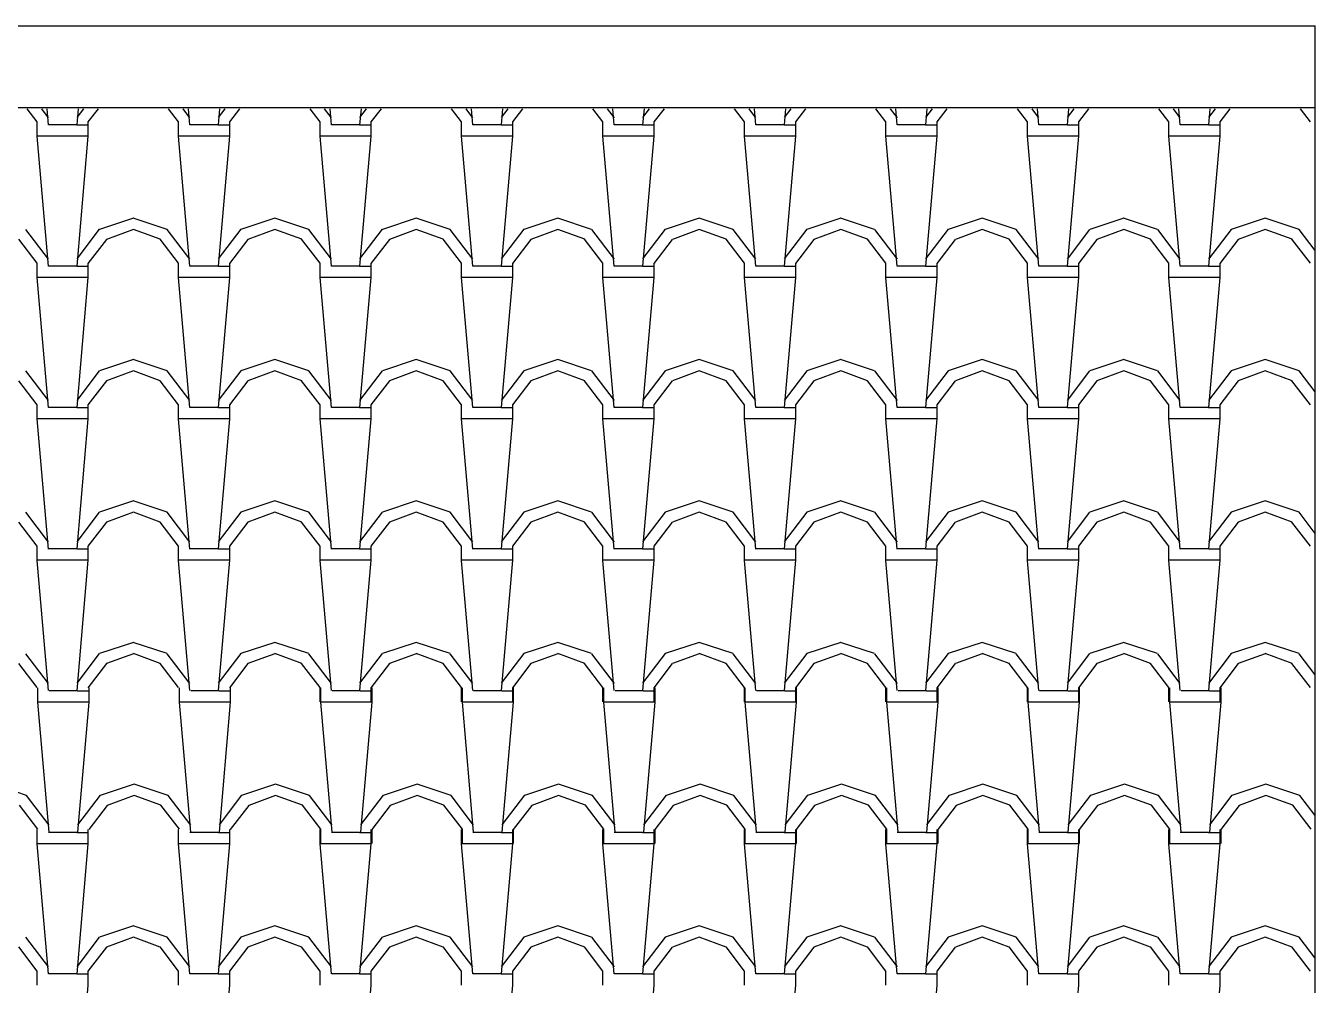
# Model space of a CAD drawing. Extents: x 32549 to 39694, y 7645 to 11950.
# Drawn here: x 34849.4 to 34986.2, y 9009.8 to 9111.5 of the extents above; entities that cross this region are included whole.
import ezdxf

# ---------------------------------------------------------------- set-up
doc = ezdxf.new("R2010")
doc.units = 0
doc.header["$LTSCALE"] = 80
doc.header["$MEASUREMENT"] = 0
doc.layers.add('C3', color=3, linetype='CONTINUOUS')
doc.layers.add('ROOF', color=11, linetype='CONTINUOUS')

msp = doc.modelspace()

# ---------------------------------------------------------------- linework, layer by layer
at = {"layer": 'C3'}
for p, q in [((34171.15, 9111.55), (34986.15, 9111.55)), ((34986.15, 8915.92), (34986.15, 9111.55)), ((34171.15, 9102.88), (34986.15, 9102.88))]:
    msp.add_line(p, q, dxfattribs=at)
at = {"layer": 'ROOF'}
for p, q in [((34850.64, 9101.36), (34849.58, 9102.75)), ((34851.85, 9101.8), (34851.13, 9102.75)), ((34851.84, 9101.05), (34851.7, 9102.75)), ((34855.55, 9102.75), (34854.84, 9101.82)), ((34854.99, 9102.75), (34854.84, 9101.06)), ((34857.11, 9102.75), (34856.04, 9101.35)), ((34865.64, 9101.36), (34864.58, 9102.75)), ((34866.85, 9101.8), (34866.13, 9102.75)), ((34866.84, 9101.05), (34866.7, 9102.75)), ((34870.55, 9102.75), (34869.84, 9101.82)), ((34869.99, 9102.75), (34869.84, 9101.06)), ((34872.11, 9102.75), (34871.04, 9101.35)), ((34880.64, 9101.36), (34879.58, 9102.75)), ((34881.85, 9101.8), (34881.13, 9102.75)), ((34881.84, 9101.05), (34881.7, 9102.75)), ((34885.55, 9102.75), (34884.84, 9101.82)), ((34884.99, 9102.75), (34884.84, 9101.06)), ((34887.11, 9102.75), (34886.04, 9101.35)), ((34895.64, 9101.36), (34894.58, 9102.75)), ((34896.85, 9101.8), (34896.13, 9102.75)), ((34896.84, 9101.05), (34896.7, 9102.75)), ((34900.55, 9102.75), (34899.84, 9101.82)), ((34899.99, 9102.75), (34899.84, 9101.06)), ((34902.11, 9102.75), (34901.04, 9101.35)), ((34910.64, 9101.36), (34909.58, 9102.75)), ((34911.85, 9101.8), (34911.13, 9102.75)), ((34911.84, 9101.05), (34911.7, 9102.75)), ((34915.55, 9102.75), (34914.84, 9101.82)), ((34914.99, 9102.75), (34914.84, 9101.06)), ((34917.11, 9102.75), (34916.04, 9101.35)), ((34925.64, 9101.36), (34924.58, 9102.75)), ((34926.85, 9101.8), (34926.13, 9102.75)), ((34926.84, 9101.05), (34926.7, 9102.75)), ((34930.55, 9102.75), (34929.84, 9101.82)), ((34929.99, 9102.75), (34929.84, 9101.06)), ((34932.11, 9102.75), (34931.04, 9101.35)), ((34940.64, 9101.36), (34939.58, 9102.75)), ((34941.85, 9101.8), (34941.13, 9102.75)), ((34941.84, 9101.05), (34941.7, 9102.75)), ((34945.55, 9102.75), (34944.84, 9101.82)), ((34944.99, 9102.75), (34944.84, 9101.06)), ((34947.11, 9102.75), (34946.04, 9101.35)), ((34955.64, 9101.36), (34954.58, 9102.75)), ((34956.85, 9101.8), (34956.13, 9102.75)), ((34956.84, 9101.05), (34956.7, 9102.75)), ((34960.55, 9102.75), (34959.84, 9101.82)), ((34959.99, 9102.75), (34959.84, 9101.06)), ((34962.11, 9102.75), (34961.04, 9101.35)), ((34970.64, 9101.36), (34969.58, 9102.75)), ((34971.85, 9101.8), (34971.13, 9102.75)), ((34971.84, 9101.05), (34971.7, 9102.75)), ((34975.55, 9102.75), (34974.84, 9101.81)), ((34974.99, 9102.75), (34974.84, 9101.06)), ((34977.11, 9102.75), (34976.04, 9101.35)), ((34985.64, 9101.36), (34984.58, 9102.75)), ((34850.64, 9099.86), (34850.64, 9101.36)), ((34854.84, 9101.06), (34851.84, 9101.06)), ((34854.84, 9101.06), (34856.04, 9101.06)), ((34856.04, 9101.36), (34856.04, 9099.86)), ((34865.64, 9099.86), (34865.64, 9101.36)), ((34869.84, 9101.06), (34866.84, 9101.06)), ((34869.84, 9101.06), (34871.04, 9101.06)), ((34871.04, 9101.36), (34871.04, 9099.86)), ((34880.64, 9099.86), (34880.64, 9101.36)), ((34884.84, 9101.06), (34881.84, 9101.06)), ((34884.84, 9101.06), (34886.04, 9101.06)), ((34886.04, 9101.36), (34886.04, 9099.86)), ((34895.64, 9099.86), (34895.64, 9101.36)), ((34899.84, 9101.06), (34896.84, 9101.06)), ((34899.84, 9101.06), (34901.04, 9101.06)), ((34901.04, 9101.36), (34901.04, 9099.86)), ((34910.64, 9099.86), (34910.64, 9101.36)), ((34914.84, 9101.06), (34911.84, 9101.06)), ((34914.84, 9101.06), (34916.04, 9101.06)), ((34916.04, 9101.36), (34916.04, 9099.86)), ((34925.64, 9099.86), (34925.64, 9101.36)), ((34929.84, 9101.06), (34926.84, 9101.06)), ((34929.84, 9101.06), (34931.04, 9101.06)), ((34931.04, 9101.36), (34931.04, 9099.86)), ((34940.64, 9099.86), (34940.64, 9101.36)), ((34944.84, 9101.06), (34941.84, 9101.06)), ((34944.84, 9101.06), (34946.04, 9101.06)), ((34946.04, 9101.36), (34946.04, 9099.86)), ((34955.64, 9099.86), (34955.64, 9101.36)), ((34959.84, 9101.06), (34956.84, 9101.06)), ((34959.84, 9101.06), (34961.04, 9101.06)), ((34961.04, 9101.36), (34961.04, 9099.86)), ((34970.64, 9099.86), (34970.64, 9101.36)), ((34974.84, 9101.06), (34971.84, 9101.06)), ((34974.84, 9101.06), (34976.04, 9101.06)), ((34976.04, 9101.36), (34976.04, 9099.86)), ((34854.84, 9099.86), (34850.64, 9099.86)), ((34851.84, 9086.05), (34850.64, 9099.85)), ((34856.04, 9099.86), (34854.84, 9099.86)), ((34856.04, 9099.86), (34854.84, 9086.06)), ((34869.84, 9099.86), (34865.64, 9099.86)), ((34866.84, 9086.05), (34865.64, 9099.85)), ((34871.04, 9099.86), (34869.84, 9099.86)), ((34871.04, 9099.86), (34869.84, 9086.06)), ((34884.84, 9099.86), (34880.64, 9099.86)), ((34881.84, 9086.05), (34880.64, 9099.85)), ((34886.04, 9099.86), (34884.84, 9099.86)), ((34886.04, 9099.86), (34884.84, 9086.06)), ((34899.84, 9099.86), (34895.64, 9099.86)), ((34896.84, 9086.05), (34895.64, 9099.85)), ((34901.04, 9099.86), (34899.84, 9099.86)), ((34901.04, 9099.86), (34899.84, 9086.06)), ((34914.84, 9099.86), (34910.64, 9099.86)), ((34911.84, 9086.05), (34910.64, 9099.85)), ((34916.04, 9099.86), (34914.84, 9099.86)), ((34916.04, 9099.86), (34914.84, 9086.06)), ((34929.84, 9099.86), (34925.64, 9099.86)), ((34926.84, 9086.05), (34925.64, 9099.85)), ((34931.04, 9099.86), (34929.84, 9099.86)), ((34931.04, 9099.86), (34929.84, 9086.06)), ((34944.84, 9099.86), (34940.64, 9099.86)), ((34941.84, 9086.05), (34940.64, 9099.85)), ((34946.04, 9099.86), (34944.84, 9099.86)), ((34946.04, 9099.86), (34944.84, 9086.06)), ((34959.84, 9099.86), (34955.64, 9099.86)), ((34956.84, 9086.05), (34955.64, 9099.85)), ((34961.04, 9099.86), (34959.84, 9099.86)), ((34961.04, 9099.86), (34959.84, 9086.06)), ((34974.84, 9099.86), (34970.64, 9099.86)), ((34971.84, 9086.05), (34970.64, 9099.85)), ((34976.04, 9099.86), (34974.84, 9099.86)), ((34976.04, 9099.86), (34974.84, 9086.06)), ((34860.85, 9091.16), (34857.25, 9089.96)), ((34864.44, 9089.96), (34860.84, 9091.16)), ((34875.85, 9091.16), (34872.25, 9089.96)), ((34879.44, 9089.96), (34875.84, 9091.16)), ((34890.85, 9091.16), (34887.25, 9089.96)), ((34894.44, 9089.96), (34890.84, 9091.16)), ((34905.85, 9091.16), (34902.25, 9089.96)), ((34909.44, 9089.96), (34905.84, 9091.16)), ((34920.85, 9091.16), (34917.25, 9089.96)), ((34924.44, 9089.96), (34920.84, 9091.16)), ((34935.85, 9091.16), (34932.25, 9089.96)), ((34939.44, 9089.96), (34935.84, 9091.16)), ((34950.85, 9091.16), (34947.25, 9089.96)), ((34954.44, 9089.96), (34950.84, 9091.16)), ((34965.85, 9091.16), (34962.25, 9089.96)), ((34969.44, 9089.96), (34965.84, 9091.16)), ((34980.85, 9091.16), (34977.25, 9089.96)), ((34984.44, 9089.96), (34980.84, 9091.16)), ((34851.85, 9086.8), (34849.45, 9089.95)), ((34857.24, 9089.97), (34854.84, 9086.82)), ((34860.85, 9089.95), (34858, 9088.9)), ((34863.7, 9088.91), (34860.85, 9089.96)), ((34866.85, 9086.8), (34864.45, 9089.95)), ((34872.24, 9089.97), (34869.84, 9086.82)), ((34875.85, 9089.95), (34873, 9088.9)), ((34878.7, 9088.91), (34875.85, 9089.96)), ((34881.85, 9086.8), (34879.45, 9089.95)), ((34887.24, 9089.97), (34884.84, 9086.82)), ((34890.85, 9089.95), (34888, 9088.9)), ((34893.7, 9088.91), (34890.85, 9089.96)), ((34896.85, 9086.8), (34894.45, 9089.95)), ((34902.24, 9089.97), (34899.84, 9086.82)), ((34905.85, 9089.95), (34903, 9088.9)), ((34908.7, 9088.91), (34905.85, 9089.96)), ((34911.85, 9086.8), (34909.45, 9089.95)), ((34917.24, 9089.97), (34914.84, 9086.82)), ((34920.85, 9089.95), (34918, 9088.9)), ((34923.7, 9088.91), (34920.85, 9089.96)), ((34926.85, 9086.8), (34924.45, 9089.95)), ((34932.24, 9089.97), (34929.84, 9086.82)), ((34935.85, 9089.95), (34933, 9088.9)), ((34938.7, 9088.91), (34935.85, 9089.96)), ((34941.85, 9086.8), (34939.45, 9089.95)), ((34947.24, 9089.97), (34944.84, 9086.82)), ((34950.85, 9089.95), (34948, 9088.9)), ((34953.7, 9088.91), (34950.85, 9089.96)), ((34956.85, 9086.8), (34954.45, 9089.95)), ((34962.24, 9089.96), (34959.84, 9086.81)), ((34965.85, 9089.95), (34963, 9088.9)), ((34968.7, 9088.91), (34965.85, 9089.96)), ((34971.85, 9086.8), (34969.45, 9089.95)), ((34977.24, 9089.96), (34974.84, 9086.81)), ((34980.85, 9089.95), (34978, 9088.9)), ((34983.7, 9088.91), (34980.85, 9089.96)), ((34986.15, 9087.71), (34984.45, 9089.95)), ((34850.64, 9086.36), (34848.69, 9088.91)), ((34857.99, 9088.9), (34856.04, 9086.35)), ((34865.64, 9086.36), (34863.69, 9088.91)), ((34872.99, 9088.9), (34871.04, 9086.35)), ((34880.64, 9086.36), (34878.69, 9088.91)), ((34887.99, 9088.9), (34886.04, 9086.35)), ((34895.64, 9086.36), (34893.69, 9088.91)), ((34902.99, 9088.9), (34901.04, 9086.35)), ((34910.64, 9086.36), (34908.69, 9088.91)), ((34917.99, 9088.9), (34916.04, 9086.35)), ((34925.64, 9086.36), (34923.69, 9088.91)), ((34932.99, 9088.9), (34931.04, 9086.35)), ((34940.64, 9086.36), (34938.69, 9088.91)), ((34947.99, 9088.9), (34946.04, 9086.35)), ((34955.64, 9086.36), (34953.69, 9088.91)), ((34962.99, 9088.9), (34961.04, 9086.35)), ((34970.64, 9086.36), (34968.69, 9088.91)), ((34977.99, 9088.9), (34976.04, 9086.35)), ((34985.64, 9086.36), (34983.69, 9088.91)), ((34850.64, 9084.86), (34850.64, 9086.36)), ((34854.84, 9086.06), (34851.84, 9086.06)), ((34854.84, 9086.06), (34856.04, 9086.06)), ((34856.04, 9086.36), (34856.04, 9084.86)), ((34865.64, 9084.86), (34865.64, 9086.36)), ((34869.84, 9086.06), (34866.84, 9086.06)), ((34869.84, 9086.06), (34871.04, 9086.06)), ((34871.04, 9086.36), (34871.04, 9084.86)), ((34880.64, 9084.86), (34880.64, 9086.36)), ((34884.84, 9086.06), (34881.84, 9086.06)), ((34884.84, 9086.06), (34886.04, 9086.06)), ((34886.04, 9086.36), (34886.04, 9084.86)), ((34895.64, 9084.86), (34895.64, 9086.36)), ((34899.84, 9086.06), (34896.84, 9086.06)), ((34899.84, 9086.06), (34901.04, 9086.06)), ((34901.04, 9086.36), (34901.04, 9084.86)), ((34910.64, 9084.86), (34910.64, 9086.36)), ((34914.84, 9086.06), (34911.84, 9086.06)), ((34914.84, 9086.06), (34916.04, 9086.06)), ((34916.04, 9086.36), (34916.04, 9084.86)), ((34925.64, 9084.86), (34925.64, 9086.36)), ((34929.84, 9086.06), (34926.84, 9086.06)), ((34929.84, 9086.06), (34931.04, 9086.06)), ((34931.04, 9086.36), (34931.04, 9084.86)), ((34940.64, 9084.86), (34940.64, 9086.36)), ((34944.84, 9086.06), (34941.84, 9086.06)), ((34944.84, 9086.06), (34946.04, 9086.06)), ((34946.04, 9086.36), (34946.04, 9084.86)), ((34955.64, 9084.86), (34955.64, 9086.36)), ((34959.84, 9086.06), (34956.84, 9086.06)), ((34959.84, 9086.06), (34961.04, 9086.06)), ((34961.04, 9086.36), (34961.04, 9084.86)), ((34970.64, 9084.86), (34970.64, 9086.36)), ((34974.84, 9086.06), (34971.84, 9086.06)), ((34974.84, 9086.06), (34976.04, 9086.06)), ((34976.04, 9086.36), (34976.04, 9084.86)), ((34854.84, 9084.86), (34850.64, 9084.86)), ((34851.84, 9071.05), (34850.64, 9084.85)), ((34856.04, 9084.86), (34854.84, 9084.86)), ((34856.04, 9084.86), (34854.84, 9071.06)), ((34869.84, 9084.86), (34865.64, 9084.86)), ((34866.84, 9071.05), (34865.64, 9084.85)), ((34871.04, 9084.86), (34869.84, 9084.86)), ((34871.04, 9084.86), (34869.84, 9071.06)), ((34884.84, 9084.86), (34880.64, 9084.86)), ((34881.84, 9071.05), (34880.64, 9084.85)), ((34886.04, 9084.86), (34884.84, 9084.86)), ((34886.04, 9084.86), (34884.84, 9071.06)), ((34899.84, 9084.86), (34895.64, 9084.86)), ((34896.84, 9071.05), (34895.64, 9084.85)), ((34901.04, 9084.86), (34899.84, 9084.86)), ((34901.04, 9084.86), (34899.84, 9071.06)), ((34914.84, 9084.86), (34910.64, 9084.86)), ((34911.84, 9071.05), (34910.64, 9084.85)), ((34916.04, 9084.86), (34914.84, 9084.86)), ((34916.04, 9084.86), (34914.84, 9071.06)), ((34929.84, 9084.86), (34925.64, 9084.86)), ((34926.84, 9071.05), (34925.64, 9084.85)), ((34931.04, 9084.86), (34929.84, 9084.86)), ((34931.04, 9084.86), (34929.84, 9071.06)), ((34944.84, 9084.86), (34940.64, 9084.86)), ((34941.84, 9071.05), (34940.64, 9084.85)), ((34946.04, 9084.86), (34944.84, 9084.86)), ((34946.04, 9084.86), (34944.84, 9071.06)), ((34959.84, 9084.86), (34955.64, 9084.86)), ((34956.84, 9071.05), (34955.64, 9084.85)), ((34961.04, 9084.86), (34959.84, 9084.86)), ((34961.04, 9084.86), (34959.84, 9071.06)), ((34974.84, 9084.86), (34970.64, 9084.86)), ((34971.84, 9071.05), (34970.64, 9084.85)), ((34976.04, 9084.86), (34974.84, 9084.86)), ((34976.04, 9084.86), (34974.84, 9071.06)), ((34860.85, 9076.16), (34857.25, 9074.96)), ((34864.44, 9074.96), (34860.84, 9076.16)), ((34875.85, 9076.16), (34872.25, 9074.96)), ((34879.44, 9074.96), (34875.84, 9076.16)), ((34890.85, 9076.16), (34887.25, 9074.96)), ((34894.44, 9074.96), (34890.84, 9076.16)), ((34905.85, 9076.16), (34902.25, 9074.96)), ((34909.44, 9074.96), (34905.84, 9076.16)), ((34920.85, 9076.16), (34917.25, 9074.96)), ((34924.44, 9074.96), (34920.84, 9076.16)), ((34935.85, 9076.16), (34932.25, 9074.96)), ((34939.44, 9074.96), (34935.84, 9076.16)), ((34950.85, 9076.16), (34947.25, 9074.96)), ((34954.44, 9074.96), (34950.84, 9076.16)), ((34965.85, 9076.16), (34962.25, 9074.96)), ((34969.44, 9074.96), (34965.84, 9076.16)), ((34980.85, 9076.16), (34977.25, 9074.96)), ((34984.44, 9074.96), (34980.84, 9076.16)), ((34851.85, 9071.8), (34849.45, 9074.95)), ((34857.24, 9074.97), (34854.84, 9071.82)), ((34860.85, 9074.95), (34858, 9073.9)), ((34863.7, 9073.91), (34860.85, 9074.96)), ((34866.85, 9071.8), (34864.45, 9074.95)), ((34872.24, 9074.97), (34869.84, 9071.82)), ((34875.85, 9074.95), (34873, 9073.9)), ((34878.7, 9073.91), (34875.85, 9074.96)), ((34881.85, 9071.8), (34879.45, 9074.95)), ((34887.24, 9074.97), (34884.84, 9071.82)), ((34890.85, 9074.95), (34888, 9073.9)), ((34893.7, 9073.91), (34890.85, 9074.96)), ((34896.85, 9071.8), (34894.45, 9074.95)), ((34902.24, 9074.97), (34899.84, 9071.82)), ((34905.85, 9074.95), (34903, 9073.9)), ((34908.7, 9073.91), (34905.85, 9074.96)), ((34911.85, 9071.8), (34909.45, 9074.95)), ((34917.24, 9074.97), (34914.84, 9071.82)), ((34920.85, 9074.95), (34918, 9073.9)), ((34923.7, 9073.91), (34920.85, 9074.96)), ((34926.85, 9071.8), (34924.45, 9074.95)), ((34932.24, 9074.97), (34929.84, 9071.82)), ((34935.85, 9074.95), (34933, 9073.9)), ((34938.7, 9073.91), (34935.85, 9074.96)), ((34941.85, 9071.8), (34939.45, 9074.95)), ((34947.24, 9074.96), (34944.84, 9071.81)), ((34950.85, 9074.95), (34948, 9073.9)), ((34953.7, 9073.91), (34950.85, 9074.96)), ((34956.85, 9071.8), (34954.45, 9074.95)), ((34962.24, 9074.96), (34959.84, 9071.81)), ((34965.85, 9074.95), (34963, 9073.9)), ((34968.7, 9073.91), (34965.85, 9074.96)), ((34971.85, 9071.8), (34969.45, 9074.95)), ((34977.24, 9074.96), (34974.84, 9071.81)), ((34980.85, 9074.95), (34978, 9073.9)), ((34983.7, 9073.91), (34980.85, 9074.96)), ((34986.15, 9072.71), (34984.45, 9074.95)), ((34850.64, 9071.36), (34848.69, 9073.91)), ((34857.99, 9073.9), (34856.04, 9071.35)), ((34865.64, 9071.36), (34863.69, 9073.91)), ((34872.99, 9073.9), (34871.04, 9071.35)), ((34880.64, 9071.36), (34878.69, 9073.91)), ((34887.99, 9073.9), (34886.04, 9071.35)), ((34895.64, 9071.36), (34893.69, 9073.91)), ((34902.99, 9073.9), (34901.04, 9071.35)), ((34910.64, 9071.36), (34908.69, 9073.91)), ((34917.99, 9073.9), (34916.04, 9071.35)), ((34925.64, 9071.36), (34923.69, 9073.91)), ((34932.99, 9073.9), (34931.04, 9071.35)), ((34940.64, 9071.36), (34938.69, 9073.91)), ((34947.99, 9073.9), (34946.04, 9071.35)), ((34955.64, 9071.36), (34953.69, 9073.91)), ((34962.99, 9073.9), (34961.04, 9071.35)), ((34970.64, 9071.36), (34968.69, 9073.91)), ((34977.99, 9073.9), (34976.04, 9071.35)), ((34985.64, 9071.36), (34983.69, 9073.91)), ((34850.64, 9069.86), (34850.64, 9071.36)), ((34854.84, 9071.06), (34851.84, 9071.06)), ((34854.84, 9071.06), (34856.04, 9071.06)), ((34856.04, 9071.36), (34856.04, 9069.86)), ((34865.64, 9069.86), (34865.64, 9071.36)), ((34869.84, 9071.06), (34866.84, 9071.06)), ((34869.84, 9071.06), (34871.04, 9071.06)), ((34871.04, 9071.36), (34871.04, 9069.86)), ((34880.64, 9069.86), (34880.64, 9071.36)), ((34880.64, 9069.86), (34880.64, 9071.36)), ((34884.84, 9071.06), (34881.84, 9071.06)), ((34884.84, 9071.06), (34886.04, 9071.06)), ((34886.04, 9071.36), (34886.04, 9069.86)), ((34886.04, 9071.36), (34886.04, 9069.86)), ((34895.64, 9069.86), (34895.64, 9071.36)), ((34895.64, 9069.86), (34895.64, 9071.36)), ((34899.84, 9071.06), (34896.84, 9071.06)), ((34899.84, 9071.06), (34901.04, 9071.06)), ((34901.04, 9071.36), (34901.04, 9069.86)), ((34901.04, 9071.36), (34901.04, 9069.86)), ((34910.64, 9069.86), (34910.64, 9071.36)), ((34910.64, 9069.86), (34910.64, 9071.36)), ((34914.84, 9071.06), (34911.84, 9071.06)), ((34914.84, 9071.06), (34916.04, 9071.06)), ((34916.04, 9071.36), (34916.04, 9069.86)), ((34916.04, 9071.36), (34916.04, 9069.86)), ((34925.64, 9069.86), (34925.64, 9071.36)), ((34925.64, 9069.86), (34925.64, 9071.36)), ((34929.84, 9071.06), (34926.84, 9071.06)), ((34929.84, 9071.06), (34931.04, 9071.06)), ((34931.04, 9071.36), (34931.04, 9069.86)), ((34931.04, 9071.36), (34931.04, 9069.86)), ((34940.64, 9069.86), (34940.64, 9071.36)), ((34940.64, 9069.86), (34940.64, 9071.36)), ((34944.84, 9071.06), (34941.84, 9071.06)), ((34944.84, 9071.06), (34946.04, 9071.06)), ((34946.04, 9071.36), (34946.04, 9069.86)), ((34946.04, 9071.36), (34946.04, 9069.86)), ((34955.64, 9069.86), (34955.64, 9071.36)), ((34955.64, 9069.86), (34955.64, 9071.36)), ((34959.84, 9071.06), (34956.84, 9071.06)), ((34959.84, 9071.06), (34961.04, 9071.06)), ((34961.04, 9071.36), (34961.04, 9069.86)), ((34961.04, 9071.36), (34961.04, 9069.86)), ((34970.64, 9069.86), (34970.64, 9071.36)), ((34970.64, 9069.86), (34970.64, 9071.36)), ((34974.84, 9071.06), (34971.84, 9071.06)), ((34974.84, 9071.06), (34976.04, 9071.06)), ((34976.04, 9071.36), (34976.04, 9069.86)), ((34976.04, 9071.36), (34976.04, 9069.86)), ((34854.84, 9069.86), (34850.64, 9069.86)), ((34851.84, 9056.05), (34850.64, 9069.85)), ((34856.04, 9069.86), (34854.84, 9056.06)), ((34856.04, 9069.86), (34854.84, 9069.86)), ((34869.84, 9069.86), (34865.64, 9069.86)), ((34866.84, 9056.05), (34865.64, 9069.85)), ((34871.04, 9069.86), (34869.84, 9056.06)), ((34871.04, 9069.86), (34869.84, 9069.86)), ((34884.84, 9069.86), (34880.64, 9069.86)), ((34881.84, 9056.05), (34880.64, 9069.85)), ((34886.04, 9069.86), (34884.84, 9056.06)), ((34886.04, 9069.86), (34884.84, 9069.86)), ((34899.84, 9069.86), (34895.64, 9069.86)), ((34896.84, 9056.05), (34895.64, 9069.85)), ((34901.04, 9069.86), (34899.84, 9056.06)), ((34901.04, 9069.86), (34899.84, 9069.86)), ((34914.84, 9069.86), (34910.64, 9069.86)), ((34911.84, 9056.05), (34910.64, 9069.85)), ((34916.04, 9069.86), (34914.84, 9056.06)), ((34916.04, 9069.86), (34914.84, 9069.86)), ((34929.84, 9069.86), (34925.64, 9069.86)), ((34926.84, 9056.05), (34925.64, 9069.85)), ((34931.04, 9069.86), (34929.84, 9056.06)), ((34931.04, 9069.86), (34929.84, 9069.86)), ((34944.84, 9069.86), (34940.64, 9069.86)), ((34941.84, 9056.05), (34940.64, 9069.85)), ((34946.04, 9069.86), (34944.84, 9056.06)), ((34946.04, 9069.86), (34944.84, 9069.86)), ((34959.84, 9069.86), (34955.64, 9069.86)), ((34956.84, 9056.05), (34955.64, 9069.85)), ((34961.04, 9069.86), (34959.84, 9056.06)), ((34961.04, 9069.86), (34959.84, 9069.86)), ((34974.84, 9069.86), (34970.64, 9069.86)), ((34971.84, 9056.05), (34970.64, 9069.85)), ((34976.04, 9069.86), (34974.84, 9056.06)), ((34976.04, 9069.86), (34974.84, 9069.86)), ((34860.85, 9061.16), (34857.25, 9059.96)), ((34864.44, 9059.96), (34860.84, 9061.16)), ((34875.85, 9061.16), (34872.25, 9059.96)), ((34879.44, 9059.96), (34875.84, 9061.16)), ((34890.85, 9061.16), (34887.25, 9059.96)), ((34894.44, 9059.96), (34890.84, 9061.16)), ((34905.85, 9061.16), (34902.25, 9059.96)), ((34909.44, 9059.96), (34905.84, 9061.16)), ((34920.85, 9061.16), (34917.25, 9059.96)), ((34924.44, 9059.96), (34920.84, 9061.16)), ((34935.85, 9061.16), (34932.25, 9059.96)), ((34939.44, 9059.96), (34935.84, 9061.16)), ((34950.85, 9061.16), (34947.25, 9059.96)), ((34954.44, 9059.96), (34950.84, 9061.16)), ((34965.85, 9061.16), (34962.25, 9059.96)), ((34969.44, 9059.96), (34965.84, 9061.16)), ((34980.85, 9061.16), (34977.25, 9059.96)), ((34984.44, 9059.96), (34980.84, 9061.16)), ((34851.85, 9056.8), (34849.45, 9059.95)), ((34857.24, 9059.97), (34854.84, 9056.82)), ((34860.85, 9059.95), (34858, 9058.9)), ((34863.7, 9058.91), (34860.85, 9059.96)), ((34866.85, 9056.8), (34864.45, 9059.95)), ((34872.24, 9059.97), (34869.84, 9056.82)), ((34875.85, 9059.95), (34873, 9058.9)), ((34878.7, 9058.91), (34875.85, 9059.96)), ((34881.85, 9056.8), (34879.45, 9059.95)), ((34887.24, 9059.97), (34884.84, 9056.82)), ((34890.85, 9059.95), (34888, 9058.9)), ((34893.7, 9058.91), (34890.85, 9059.96)), ((34896.85, 9056.8), (34894.45, 9059.95)), ((34902.24, 9059.97), (34899.84, 9056.82)), ((34905.85, 9059.95), (34903, 9058.9)), ((34908.7, 9058.91), (34905.85, 9059.96)), ((34911.85, 9056.8), (34909.45, 9059.95)), ((34917.24, 9059.97), (34914.84, 9056.82)), ((34920.85, 9059.95), (34918, 9058.9)), ((34923.7, 9058.91), (34920.85, 9059.96)), ((34926.85, 9056.8), (34924.45, 9059.95)), ((34932.24, 9059.97), (34929.84, 9056.82)), ((34935.85, 9059.95), (34933, 9058.9)), ((34938.7, 9058.91), (34935.85, 9059.96)), ((34941.85, 9056.8), (34939.45, 9059.95)), ((34947.24, 9059.97), (34944.84, 9056.82)), ((34950.85, 9059.95), (34948, 9058.9)), ((34953.7, 9058.91), (34950.85, 9059.96)), ((34956.85, 9056.8), (34954.45, 9059.95)), ((34962.24, 9059.97), (34959.84, 9056.82)), ((34965.85, 9059.95), (34963, 9058.9)), ((34968.7, 9058.91), (34965.85, 9059.96)), ((34971.85, 9056.8), (34969.45, 9059.95)), ((34977.24, 9059.97), (34974.84, 9056.82)), ((34980.85, 9059.95), (34978, 9058.9)), ((34983.7, 9058.91), (34980.85, 9059.96)), ((34986.15, 9057.71), (34984.45, 9059.95)), ((34850.64, 9056.36), (34848.69, 9058.91)), ((34857.99, 9058.9), (34856.04, 9056.35)), ((34865.64, 9056.36), (34863.69, 9058.91)), ((34872.99, 9058.9), (34871.04, 9056.35)), ((34880.64, 9056.36), (34878.69, 9058.91)), ((34887.99, 9058.9), (34886.04, 9056.35)), ((34895.64, 9056.36), (34893.69, 9058.91)), ((34902.99, 9058.9), (34901.04, 9056.35)), ((34910.64, 9056.36), (34908.69, 9058.91)), ((34917.99, 9058.9), (34916.04, 9056.35)), ((34925.64, 9056.36), (34923.69, 9058.91)), ((34932.99, 9058.9), (34931.04, 9056.35)), ((34940.64, 9056.36), (34938.69, 9058.91)), ((34947.99, 9058.9), (34946.04, 9056.35)), ((34955.64, 9056.36), (34953.69, 9058.91)), ((34962.99, 9058.9), (34961.04, 9056.35)), ((34970.64, 9056.36), (34968.69, 9058.91)), ((34977.99, 9058.9), (34976.04, 9056.35)), ((34985.64, 9056.36), (34983.69, 9058.91)), ((34850.64, 9054.86), (34850.64, 9056.36)), ((34854.84, 9056.06), (34851.84, 9056.06)), ((34854.84, 9056.06), (34856.04, 9056.06)), ((34856.04, 9056.36), (34856.04, 9054.86)), ((34865.64, 9054.86), (34865.64, 9056.36)), ((34869.84, 9056.06), (34866.84, 9056.06)), ((34869.84, 9056.06), (34871.04, 9056.06)), ((34871.04, 9056.36), (34871.04, 9054.86)), ((34880.64, 9054.86), (34880.64, 9056.36)), ((34884.84, 9056.06), (34881.84, 9056.06)), ((34884.84, 9056.06), (34886.04, 9056.06)), ((34886.04, 9056.36), (34886.04, 9054.86)), ((34895.64, 9054.86), (34895.64, 9056.36)), ((34899.84, 9056.06), (34896.84, 9056.06)), ((34899.84, 9056.06), (34901.04, 9056.06)), ((34901.04, 9056.36), (34901.04, 9054.86)), ((34910.64, 9054.86), (34910.64, 9056.36)), ((34914.84, 9056.06), (34911.84, 9056.06)), ((34914.84, 9056.06), (34916.04, 9056.06)), ((34916.04, 9056.36), (34916.04, 9054.86)), ((34925.64, 9054.86), (34925.64, 9056.36)), ((34929.84, 9056.06), (34926.84, 9056.06)), ((34929.84, 9056.06), (34931.04, 9056.06)), ((34931.04, 9056.36), (34931.04, 9054.86)), ((34940.64, 9054.86), (34940.64, 9056.36)), ((34944.84, 9056.06), (34941.84, 9056.06)), ((34944.84, 9056.06), (34946.04, 9056.06)), ((34946.04, 9056.36), (34946.04, 9054.86)), ((34955.64, 9054.86), (34955.64, 9056.36)), ((34959.84, 9056.06), (34956.84, 9056.06)), ((34959.84, 9056.06), (34961.04, 9056.06)), ((34961.04, 9056.36), (34961.04, 9054.86)), ((34970.64, 9054.86), (34970.64, 9056.36)), ((34974.84, 9056.06), (34971.84, 9056.06)), ((34974.84, 9056.06), (34976.04, 9056.06)), ((34976.04, 9056.36), (34976.04, 9054.86)), ((34854.84, 9054.86), (34850.64, 9054.86)), ((34851.84, 9041.05), (34850.64, 9054.85)), ((34856.04, 9054.86), (34854.84, 9054.86)), ((34856.04, 9054.86), (34854.84, 9041.06)), ((34869.84, 9054.86), (34865.64, 9054.86)), ((34866.84, 9041.05), (34865.64, 9054.85)), ((34871.04, 9054.86), (34869.84, 9054.86)), ((34871.04, 9054.86), (34869.84, 9041.06)), ((34884.84, 9054.86), (34880.64, 9054.86)), ((34881.84, 9041.05), (34880.64, 9054.85)), ((34886.04, 9054.86), (34884.84, 9054.86)), ((34886.04, 9054.86), (34884.84, 9041.06)), ((34899.84, 9054.86), (34895.64, 9054.86)), ((34896.84, 9041.05), (34895.64, 9054.85)), ((34901.04, 9054.86), (34899.84, 9054.86)), ((34901.04, 9054.86), (34899.84, 9041.06)), ((34914.84, 9054.86), (34910.64, 9054.86)), ((34911.84, 9041.05), (34910.64, 9054.85)), ((34916.04, 9054.86), (34914.84, 9054.86)), ((34916.04, 9054.86), (34914.84, 9041.06)), ((34929.84, 9054.86), (34925.64, 9054.86)), ((34926.84, 9041.05), (34925.64, 9054.85)), ((34931.04, 9054.86), (34929.84, 9054.86)), ((34931.04, 9054.86), (34929.84, 9041.06)), ((34944.84, 9054.86), (34940.64, 9054.86)), ((34941.84, 9041.05), (34940.64, 9054.85)), ((34946.04, 9054.86), (34944.84, 9054.86)), ((34946.04, 9054.86), (34944.84, 9041.06)), ((34959.84, 9054.86), (34955.64, 9054.86)), ((34956.84, 9041.05), (34955.64, 9054.85)), ((34961.04, 9054.86), (34959.84, 9054.86)), ((34961.04, 9054.86), (34959.84, 9041.06)), ((34974.84, 9054.86), (34970.64, 9054.86)), ((34971.84, 9041.05), (34970.64, 9054.85)), ((34976.04, 9054.86), (34974.84, 9054.86)), ((34976.04, 9054.86), (34974.84, 9041.06)), ((34860.85, 9046.16), (34857.25, 9044.96)), ((34864.44, 9044.96), (34860.84, 9046.16)), ((34875.85, 9046.16), (34872.25, 9044.96)), ((34879.44, 9044.96), (34875.84, 9046.16)), ((34890.85, 9046.16), (34887.25, 9044.96)), ((34894.44, 9044.96), (34890.84, 9046.16)), ((34905.85, 9046.16), (34902.25, 9044.96)), ((34909.44, 9044.96), (34905.84, 9046.16)), ((34920.85, 9046.16), (34917.25, 9044.96)), ((34924.44, 9044.96), (34920.84, 9046.16)), ((34935.85, 9046.16), (34932.25, 9044.96)), ((34939.44, 9044.96), (34935.84, 9046.16)), ((34950.85, 9046.16), (34947.25, 9044.96)), ((34954.44, 9044.96), (34950.84, 9046.16)), ((34965.85, 9046.16), (34962.25, 9044.96)), ((34969.44, 9044.96), (34965.84, 9046.16)), ((34980.85, 9046.16), (34977.25, 9044.96)), ((34984.44, 9044.96), (34980.84, 9046.16)), ((34851.85, 9041.8), (34849.45, 9044.95)), ((34857.24, 9044.97), (34854.84, 9041.82)), ((34860.85, 9044.95), (34858, 9043.9)), ((34863.7, 9043.91), (34860.85, 9044.96)), ((34866.85, 9041.8), (34864.45, 9044.95)), ((34872.24, 9044.97), (34869.84, 9041.82)), ((34875.85, 9044.95), (34873, 9043.9)), ((34878.7, 9043.91), (34875.85, 9044.96)), ((34881.85, 9041.8), (34879.45, 9044.95)), ((34887.24, 9044.97), (34884.84, 9041.82)), ((34890.85, 9044.95), (34888, 9043.9)), ((34893.7, 9043.91), (34890.85, 9044.96)), ((34896.85, 9041.8), (34894.45, 9044.95)), ((34902.24, 9044.97), (34899.84, 9041.82)), ((34905.85, 9044.95), (34903, 9043.9)), ((34908.7, 9043.91), (34905.85, 9044.96)), ((34911.85, 9041.8), (34909.45, 9044.95)), ((34917.24, 9044.97), (34914.84, 9041.82)), ((34920.85, 9044.95), (34918, 9043.9)), ((34923.7, 9043.91), (34920.85, 9044.96)), ((34926.85, 9041.8), (34924.45, 9044.95)), ((34932.24, 9044.97), (34929.84, 9041.82)), ((34935.85, 9044.95), (34933, 9043.9)), ((34938.7, 9043.91), (34935.85, 9044.96)), ((34941.85, 9041.8), (34939.45, 9044.95)), ((34947.24, 9044.97), (34944.84, 9041.82)), ((34950.85, 9044.95), (34948, 9043.9)), ((34953.7, 9043.91), (34950.85, 9044.96)), ((34956.85, 9041.8), (34954.45, 9044.95)), ((34962.24, 9044.97), (34959.84, 9041.82)), ((34965.85, 9044.95), (34963, 9043.9)), ((34968.7, 9043.91), (34965.85, 9044.96)), ((34971.85, 9041.8), (34969.45, 9044.95)), ((34977.24, 9044.96), (34974.84, 9041.81)), ((34980.85, 9044.95), (34978, 9043.9)), ((34983.7, 9043.91), (34980.85, 9044.96)), ((34986.15, 9042.71), (34984.45, 9044.95)), ((34850.64, 9041.36), (34848.69, 9043.91)), ((34857.99, 9043.9), (34856.04, 9041.35)), ((34865.64, 9041.36), (34863.69, 9043.91)), ((34872.99, 9043.9), (34871.04, 9041.35)), ((34880.64, 9041.36), (34878.69, 9043.91)), ((34887.99, 9043.9), (34886.04, 9041.35)), ((34895.64, 9041.36), (34893.69, 9043.91)), ((34902.99, 9043.9), (34901.04, 9041.35)), ((34910.64, 9041.36), (34908.69, 9043.91)), ((34917.99, 9043.9), (34916.04, 9041.35)), ((34925.64, 9041.36), (34923.69, 9043.91)), ((34932.99, 9043.9), (34931.04, 9041.35)), ((34940.64, 9041.36), (34938.69, 9043.91)), ((34947.99, 9043.9), (34946.04, 9041.35)), ((34955.64, 9041.36), (34953.69, 9043.91)), ((34962.99, 9043.9), (34961.04, 9041.35)), ((34970.64, 9041.36), (34968.69, 9043.91)), ((34977.99, 9043.9), (34976.04, 9041.35)), ((34985.64, 9041.36), (34983.69, 9043.91)), ((34850.73, 9039.83), (34850.73, 9041.33)), ((34854.93, 9041.03), (34851.93, 9041.03)), ((34854.93, 9041.03), (34856.13, 9041.03)), ((34856.13, 9041.33), (34856.13, 9039.83)), ((34865.73, 9039.83), (34865.73, 9041.33)), ((34869.93, 9041.03), (34866.93, 9041.03)), ((34869.93, 9041.03), (34871.13, 9041.03)), ((34871.13, 9041.33), (34871.13, 9039.83)), ((34880.64, 9039.86), (34880.64, 9041.36)), ((34880.73, 9039.83), (34880.73, 9041.33)), ((34884.93, 9041.03), (34881.93, 9041.03)), ((34884.93, 9041.03), (34886.13, 9041.03)), ((34886.04, 9041.36), (34886.04, 9039.86)), ((34886.13, 9041.33), (34886.13, 9039.83)), ((34895.64, 9039.86), (34895.64, 9041.36)), ((34895.73, 9039.83), (34895.73, 9041.33)), ((34899.93, 9041.03), (34896.93, 9041.03)), ((34899.93, 9041.03), (34901.13, 9041.03)), ((34901.04, 9041.36), (34901.04, 9039.86)), ((34901.13, 9041.33), (34901.13, 9039.83)), ((34910.64, 9039.86), (34910.64, 9041.36)), ((34910.73, 9039.83), (34910.73, 9041.33)), ((34914.93, 9041.03), (34911.93, 9041.03)), ((34914.93, 9041.03), (34916.13, 9041.03)), ((34916.04, 9041.36), (34916.04, 9039.86)), ((34916.13, 9041.33), (34916.13, 9039.83)), ((34925.64, 9039.86), (34925.64, 9041.36)), ((34925.73, 9039.83), (34925.73, 9041.33)), ((34929.93, 9041.03), (34926.93, 9041.03)), ((34929.93, 9041.03), (34931.13, 9041.03)), ((34931.04, 9041.36), (34931.04, 9039.86)), ((34931.13, 9041.33), (34931.13, 9039.83)), ((34940.64, 9039.86), (34940.64, 9041.36)), ((34940.73, 9039.83), (34940.73, 9041.33)), ((34944.93, 9041.03), (34941.93, 9041.03)), ((34944.93, 9041.03), (34946.13, 9041.03)), ((34946.04, 9041.36), (34946.04, 9039.86)), ((34946.13, 9041.33), (34946.13, 9039.83)), ((34955.64, 9039.86), (34955.64, 9041.36)), ((34955.73, 9039.83), (34955.73, 9041.33)), ((34959.93, 9041.03), (34956.93, 9041.03)), ((34959.93, 9041.03), (34961.13, 9041.03)), ((34961.04, 9041.36), (34961.04, 9039.86)), ((34961.13, 9041.33), (34961.13, 9039.83)), ((34970.64, 9039.86), (34970.64, 9041.36)), ((34970.73, 9039.83), (34970.73, 9041.33)), ((34974.93, 9041.03), (34971.93, 9041.03)), ((34974.93, 9041.03), (34976.13, 9041.03)), ((34976.04, 9041.36), (34976.04, 9039.86)), ((34976.13, 9041.33), (34976.13, 9039.83)), ((34854.93, 9039.83), (34850.73, 9039.83)), ((34851.93, 9026.02), (34850.73, 9039.82)), ((34856.13, 9039.83), (34854.93, 9026.03)), ((34856.13, 9039.83), (34854.93, 9039.83)), ((34869.93, 9039.83), (34865.73, 9039.83)), ((34866.93, 9026.02), (34865.73, 9039.82)), ((34871.13, 9039.83), (34869.93, 9026.03)), ((34871.13, 9039.83), (34869.93, 9039.83)), ((34884.93, 9039.83), (34880.73, 9039.83)), ((34881.93, 9026.02), (34880.73, 9039.82)), ((34886.13, 9039.83), (34884.93, 9026.03)), ((34886.13, 9039.83), (34884.93, 9039.83)), ((34899.93, 9039.83), (34895.73, 9039.83)), ((34896.93, 9026.02), (34895.73, 9039.82)), ((34901.13, 9039.83), (34899.93, 9026.03)), ((34901.13, 9039.83), (34899.93, 9039.83)), ((34914.93, 9039.83), (34910.73, 9039.83)), ((34911.93, 9026.02), (34910.73, 9039.82)), ((34916.13, 9039.83), (34914.93, 9026.03)), ((34916.13, 9039.83), (34914.93, 9039.83)), ((34929.93, 9039.83), (34925.73, 9039.83)), ((34926.93, 9026.02), (34925.73, 9039.82)), ((34931.13, 9039.83), (34929.93, 9026.03)), ((34931.13, 9039.83), (34929.93, 9039.83)), ((34944.93, 9039.83), (34940.73, 9039.83)), ((34941.93, 9026.02), (34940.73, 9039.82)), ((34946.13, 9039.83), (34944.93, 9026.03)), ((34946.13, 9039.83), (34944.93, 9039.83)), ((34959.93, 9039.83), (34955.73, 9039.83)), ((34956.93, 9026.02), (34955.73, 9039.82)), ((34961.13, 9039.83), (34959.93, 9026.03)), ((34961.13, 9039.83), (34959.93, 9039.83)), ((34974.93, 9039.83), (34970.73, 9039.83)), ((34971.93, 9026.03), (34970.73, 9039.83)), ((34976.13, 9039.83), (34974.93, 9026.03)), ((34976.13, 9039.83), (34974.93, 9039.83)), ((34849.53, 9029.93), (34845.93, 9031.13)), ((34860.93, 9031.13), (34857.33, 9029.93)), ((34864.53, 9029.93), (34860.93, 9031.13)), ((34875.93, 9031.13), (34872.33, 9029.93)), ((34879.53, 9029.93), (34875.93, 9031.13)), ((34890.93, 9031.13), (34887.33, 9029.93)), ((34894.53, 9029.93), (34890.93, 9031.13)), ((34905.93, 9031.13), (34902.33, 9029.93)), ((34909.53, 9029.93), (34905.93, 9031.13)), ((34920.93, 9031.13), (34917.33, 9029.93)), ((34924.53, 9029.93), (34920.93, 9031.13)), ((34935.93, 9031.13), (34932.33, 9029.93)), ((34939.53, 9029.93), (34935.93, 9031.13)), ((34950.93, 9031.13), (34947.33, 9029.93)), ((34954.53, 9029.93), (34950.93, 9031.13)), ((34965.93, 9031.13), (34962.33, 9029.93)), ((34969.53, 9029.93), (34965.93, 9031.13)), ((34980.93, 9031.13), (34977.33, 9029.93)), ((34984.53, 9029.93), (34980.93, 9031.13)), ((34851.93, 9026.77), (34849.53, 9029.92)), ((34857.33, 9029.94), (34854.93, 9026.79)), ((34860.93, 9029.92), (34858.08, 9028.87)), ((34863.78, 9028.88), (34860.93, 9029.93)), ((34866.93, 9026.77), (34864.53, 9029.92)), ((34872.33, 9029.94), (34869.93, 9026.79)), ((34875.93, 9029.92), (34873.08, 9028.87)), ((34878.78, 9028.88), (34875.93, 9029.93)), ((34881.93, 9026.77), (34879.53, 9029.92)), ((34887.33, 9029.94), (34884.93, 9026.79)), ((34890.93, 9029.92), (34888.08, 9028.87)), ((34893.78, 9028.88), (34890.93, 9029.93)), ((34896.93, 9026.77), (34894.53, 9029.92)), ((34902.33, 9029.94), (34899.93, 9026.79)), ((34905.93, 9029.92), (34903.08, 9028.87)), ((34908.78, 9028.88), (34905.93, 9029.93)), ((34911.93, 9026.77), (34909.53, 9029.92)), ((34917.33, 9029.94), (34914.93, 9026.79)), ((34920.93, 9029.92), (34918.08, 9028.87)), ((34923.78, 9028.88), (34920.93, 9029.93)), ((34926.93, 9026.77), (34924.53, 9029.92)), ((34932.33, 9029.94), (34929.93, 9026.79)), ((34935.93, 9029.92), (34933.08, 9028.87)), ((34938.78, 9028.88), (34935.93, 9029.93)), ((34941.93, 9026.77), (34939.53, 9029.92)), ((34947.33, 9029.94), (34944.93, 9026.79)), ((34950.93, 9029.92), (34948.08, 9028.87)), ((34953.78, 9028.88), (34950.93, 9029.93)), ((34956.93, 9026.77), (34954.53, 9029.92)), ((34962.33, 9029.94), (34959.93, 9026.79)), ((34965.93, 9029.92), (34963.08, 9028.87)), ((34968.78, 9028.88), (34965.93, 9029.93)), ((34971.93, 9026.78), (34969.53, 9029.93)), ((34977.33, 9029.94), (34974.93, 9026.79)), ((34980.93, 9029.92), (34978.08, 9028.87)), ((34983.78, 9028.88), (34980.93, 9029.93)), ((34986.15, 9027.8), (34984.53, 9029.93)), ((34850.73, 9026.33), (34848.78, 9028.88)), ((34858.08, 9028.87), (34856.13, 9026.32)), ((34865.73, 9026.33), (34863.78, 9028.88)), ((34873.08, 9028.87), (34871.13, 9026.32)), ((34880.73, 9026.33), (34878.78, 9028.88)), ((34888.08, 9028.87), (34886.13, 9026.32)), ((34895.73, 9026.33), (34893.78, 9028.88)), ((34903.08, 9028.87), (34901.13, 9026.32)), ((34910.73, 9026.33), (34908.78, 9028.88)), ((34918.08, 9028.87), (34916.13, 9026.32)), ((34925.73, 9026.33), (34923.78, 9028.88)), ((34933.08, 9028.87), (34931.13, 9026.32)), ((34940.73, 9026.33), (34938.78, 9028.88)), ((34948.08, 9028.87), (34946.13, 9026.32)), ((34955.73, 9026.33), (34953.78, 9028.88)), ((34963.08, 9028.87), (34961.13, 9026.32)), ((34970.73, 9026.33), (34968.78, 9028.88)), ((34978.08, 9028.87), (34976.13, 9026.32)), ((34985.73, 9026.33), (34983.78, 9028.88)), ((34850.64, 9024.8), (34850.64, 9026.3)), ((34854.84, 9026), (34851.84, 9026)), ((34854.84, 9026), (34856.04, 9026)), ((34856.04, 9026.3), (34856.04, 9024.8)), ((34865.64, 9024.8), (34865.64, 9026.3)), ((34869.84, 9026), (34866.84, 9026)), ((34869.84, 9026), (34871.04, 9026)), ((34871.04, 9026.3), (34871.04, 9024.8)), ((34880.64, 9024.8), (34880.64, 9026.3)), ((34880.73, 9024.83), (34880.73, 9026.33)), ((34884.84, 9026), (34881.84, 9026)), ((34884.84, 9026), (34886.04, 9026)), ((34886.04, 9026.3), (34886.04, 9024.8)), ((34886.13, 9026.33), (34886.13, 9024.83)), ((34895.64, 9024.8), (34895.64, 9026.3)), ((34895.73, 9024.83), (34895.73, 9026.33)), ((34899.84, 9026), (34896.84, 9026)), ((34899.84, 9026), (34901.04, 9026)), ((34901.04, 9026.3), (34901.04, 9024.8)), ((34901.13, 9026.33), (34901.13, 9024.83)), ((34910.64, 9024.8), (34910.64, 9026.3)), ((34910.73, 9024.83), (34910.73, 9026.33)), ((34914.84, 9026), (34911.84, 9026)), ((34914.84, 9026), (34916.04, 9026)), ((34916.04, 9026.3), (34916.04, 9024.8)), ((34916.13, 9026.33), (34916.13, 9024.83)), ((34925.64, 9024.8), (34925.64, 9026.3)), ((34925.73, 9024.83), (34925.73, 9026.33)), ((34929.84, 9026), (34926.84, 9026)), ((34929.84, 9026), (34931.04, 9026)), ((34931.04, 9026.3), (34931.04, 9024.8)), ((34931.13, 9026.33), (34931.13, 9024.83)), ((34940.64, 9024.8), (34940.64, 9026.3)), ((34940.73, 9024.83), (34940.73, 9026.33)), ((34944.84, 9026), (34941.84, 9026)), ((34944.84, 9026), (34946.04, 9026)), ((34946.04, 9026.3), (34946.04, 9024.8)), ((34946.13, 9026.33), (34946.13, 9024.83)), ((34955.64, 9024.8), (34955.64, 9026.3)), ((34955.73, 9024.83), (34955.73, 9026.33)), ((34959.84, 9026), (34956.84, 9026)), ((34959.84, 9026), (34961.04, 9026)), ((34961.04, 9026.3), (34961.04, 9024.8)), ((34961.13, 9026.33), (34961.13, 9024.83)), ((34970.64, 9024.8), (34970.64, 9026.3)), ((34970.73, 9024.83), (34970.73, 9026.33)), ((34974.84, 9026), (34971.84, 9026)), ((34974.84, 9026), (34976.04, 9026)), ((34976.04, 9026.3), (34976.04, 9024.8)), ((34976.13, 9026.33), (34976.13, 9024.83)), ((34854.84, 9024.8), (34850.64, 9024.8)), ((34851.84, 9010.99), (34850.64, 9024.79)), ((34856.04, 9024.8), (34854.84, 9011)), ((34856.04, 9024.8), (34854.84, 9024.8)), ((34869.84, 9024.8), (34865.64, 9024.8)), ((34866.84, 9010.99), (34865.64, 9024.79)), ((34871.04, 9024.8), (34869.84, 9011)), ((34871.04, 9024.8), (34869.84, 9024.8)), ((34884.84, 9024.8), (34880.64, 9024.8)), ((34881.84, 9010.99), (34880.64, 9024.79)), ((34886.04, 9024.8), (34884.84, 9011)), ((34886.04, 9024.8), (34884.84, 9024.8)), ((34899.84, 9024.8), (34895.64, 9024.8)), ((34896.84, 9010.99), (34895.64, 9024.79)), ((34901.04, 9024.8), (34899.84, 9011)), ((34901.04, 9024.8), (34899.84, 9024.8)), ((34914.84, 9024.8), (34910.64, 9024.8)), ((34911.84, 9010.99), (34910.64, 9024.79)), ((34916.04, 9024.8), (34914.84, 9011)), ((34916.04, 9024.8), (34914.84, 9024.8)), ((34929.84, 9024.8), (34925.64, 9024.8)), ((34926.84, 9010.99), (34925.64, 9024.79)), ((34931.04, 9024.8), (34929.84, 9011)), ((34931.04, 9024.8), (34929.84, 9024.8)), ((34944.84, 9024.8), (34940.64, 9024.8)), ((34941.84, 9010.99), (34940.64, 9024.79)), ((34946.04, 9024.8), (34944.84, 9011)), ((34946.04, 9024.8), (34944.84, 9024.8)), ((34959.84, 9024.8), (34955.64, 9024.8)), ((34956.84, 9010.99), (34955.64, 9024.79)), ((34961.04, 9024.8), (34959.84, 9011)), ((34961.04, 9024.8), (34959.84, 9024.8)), ((34974.84, 9024.8), (34970.64, 9024.8)), ((34971.84, 9010.99), (34970.64, 9024.79)), ((34976.04, 9024.8), (34974.84, 9011)), ((34976.04, 9024.8), (34974.84, 9024.8)), ((34860.85, 9016.1), (34857.25, 9014.9)), ((34864.44, 9014.89), (34860.84, 9016.09)), ((34875.85, 9016.1), (34872.25, 9014.9)), ((34879.44, 9014.89), (34875.84, 9016.09)), ((34890.85, 9016.1), (34887.25, 9014.9)), ((34894.44, 9014.89), (34890.84, 9016.09)), ((34905.85, 9016.1), (34902.25, 9014.9)), ((34909.44, 9014.89), (34905.84, 9016.09)), ((34920.85, 9016.1), (34917.25, 9014.9)), ((34924.44, 9014.89), (34920.84, 9016.09)), ((34935.85, 9016.1), (34932.25, 9014.9)), ((34939.44, 9014.89), (34935.84, 9016.09)), ((34950.85, 9016.1), (34947.25, 9014.9)), ((34954.44, 9014.89), (34950.84, 9016.09)), ((34965.85, 9016.1), (34962.25, 9014.9)), ((34969.44, 9014.89), (34965.84, 9016.09)), ((34980.85, 9016.1), (34977.25, 9014.9)), ((34984.44, 9014.89), (34980.84, 9016.09)), ((34851.85, 9011.74), (34849.45, 9014.89)), ((34857.24, 9014.9), (34854.84, 9011.75)), ((34860.85, 9014.89), (34858, 9013.84)), ((34863.7, 9013.84), (34860.85, 9014.89)), ((34866.85, 9011.74), (34864.45, 9014.89)), ((34872.24, 9014.9), (34869.84, 9011.75)), ((34875.85, 9014.89), (34873, 9013.84)), ((34878.7, 9013.84), (34875.85, 9014.89)), ((34881.85, 9011.74), (34879.45, 9014.89)), ((34887.24, 9014.9), (34884.84, 9011.75)), ((34890.85, 9014.89), (34888, 9013.84)), ((34893.7, 9013.84), (34890.85, 9014.89)), ((34896.85, 9011.74), (34894.45, 9014.89)), ((34902.24, 9014.9), (34899.84, 9011.75)), ((34905.85, 9014.89), (34903, 9013.84)), ((34908.7, 9013.84), (34905.85, 9014.89)), ((34911.85, 9011.74), (34909.45, 9014.89)), ((34917.24, 9014.9), (34914.84, 9011.75)), ((34920.85, 9014.89), (34918, 9013.84)), ((34923.7, 9013.84), (34920.85, 9014.89)), ((34926.85, 9011.74), (34924.45, 9014.89)), ((34932.24, 9014.9), (34929.84, 9011.75)), ((34935.85, 9014.89), (34933, 9013.84)), ((34938.7, 9013.84), (34935.85, 9014.89)), ((34941.85, 9011.74), (34939.45, 9014.89)), ((34947.24, 9014.9), (34944.84, 9011.75)), ((34950.85, 9014.89), (34948, 9013.84)), ((34953.7, 9013.84), (34950.85, 9014.89)), ((34956.85, 9011.74), (34954.45, 9014.89)), ((34962.24, 9014.9), (34959.84, 9011.75)), ((34965.85, 9014.89), (34963, 9013.84)), ((34968.7, 9013.84), (34965.85, 9014.89)), ((34971.85, 9011.74), (34969.45, 9014.89)), ((34977.24, 9014.9), (34974.84, 9011.75)), ((34980.85, 9014.89), (34978, 9013.84)), ((34983.7, 9013.84), (34980.85, 9014.89)), ((34986.15, 9012.65), (34984.45, 9014.89)), ((34850.64, 9011.3), (34848.69, 9013.85)), ((34857.99, 9013.84), (34856.04, 9011.29)), ((34865.64, 9011.3), (34863.69, 9013.85)), ((34872.99, 9013.84), (34871.04, 9011.29)), ((34880.64, 9011.3), (34878.69, 9013.85)), ((34887.99, 9013.84), (34886.04, 9011.29)), ((34895.64, 9011.3), (34893.69, 9013.85)), ((34902.99, 9013.84), (34901.04, 9011.29)), ((34910.64, 9011.3), (34908.69, 9013.85)), ((34917.99, 9013.84), (34916.04, 9011.29)), ((34925.64, 9011.3), (34923.69, 9013.85)), ((34932.99, 9013.84), (34931.04, 9011.29)), ((34940.64, 9011.3), (34938.69, 9013.85)), ((34947.99, 9013.84), (34946.04, 9011.29)), ((34955.64, 9011.3), (34953.69, 9013.85)), ((34962.99, 9013.84), (34961.04, 9011.29)), ((34970.64, 9011.3), (34968.69, 9013.85)), ((34977.99, 9013.84), (34976.04, 9011.29)), ((34985.64, 9011.3), (34983.69, 9013.85)), ((34850.64, 9009.8), (34850.64, 9011.3)), ((34854.84, 9011), (34851.84, 9011)), ((34854.84, 9011), (34856.04, 9011)), ((34856.04, 9011.3), (34856.04, 9009.8)), ((34865.64, 9009.8), (34865.64, 9011.3)), ((34869.84, 9011), (34866.84, 9011)), ((34869.84, 9011), (34871.04, 9011)), ((34871.04, 9011.3), (34871.04, 9009.8)), ((34880.64, 9009.8), (34880.64, 9011.3)), ((34884.84, 9011), (34881.84, 9011)), ((34884.84, 9011), (34886.04, 9011)), ((34886.04, 9011.3), (34886.04, 9009.8)), ((34895.64, 9009.8), (34895.64, 9011.3)), ((34899.84, 9011), (34896.84, 9011)), ((34899.84, 9011), (34901.04, 9011)), ((34901.04, 9011.3), (34901.04, 9009.8)), ((34910.64, 9009.8), (34910.64, 9011.3)), ((34914.84, 9011), (34911.84, 9011)), ((34914.84, 9011), (34916.04, 9011)), ((34916.04, 9011.3), (34916.04, 9009.8)), ((34925.64, 9009.8), (34925.64, 9011.3)), ((34929.84, 9011), (34926.84, 9011)), ((34929.84, 9011), (34931.04, 9011)), ((34931.04, 9011.3), (34931.04, 9009.8)), ((34940.64, 9009.8), (34940.64, 9011.3)), ((34944.84, 9011), (34941.84, 9011)), ((34944.84, 9011), (34946.04, 9011)), ((34946.04, 9011.3), (34946.04, 9009.8)), ((34955.64, 9009.8), (34955.64, 9011.3)), ((34959.84, 9011), (34956.84, 9011)), ((34959.84, 9011), (34961.04, 9011)), ((34961.04, 9011.3), (34961.04, 9009.8)), ((34970.64, 9009.8), (34970.64, 9011.3)), ((34974.84, 9011), (34971.84, 9011)), ((34974.84, 9011), (34976.04, 9011)), ((34976.04, 9011.3), (34976.04, 9009.8)), ((34856.04, 9009.8), (34854.84, 8996)), ((34871.04, 9009.8), (34869.84, 8996)), ((34886.04, 9009.8), (34884.84, 8996)), ((34901.04, 9009.8), (34899.84, 8996)), ((34916.04, 9009.8), (34914.84, 8996)), ((34931.04, 9009.8), (34929.84, 8996)), ((34946.04, 9009.8), (34944.84, 8996)), ((34961.04, 9009.8), (34959.84, 8996)), ((34976.04, 9009.8), (34974.84, 8996))]:
    msp.add_line(p, q, dxfattribs=at)

doc.saveas('drawing.dxf')
